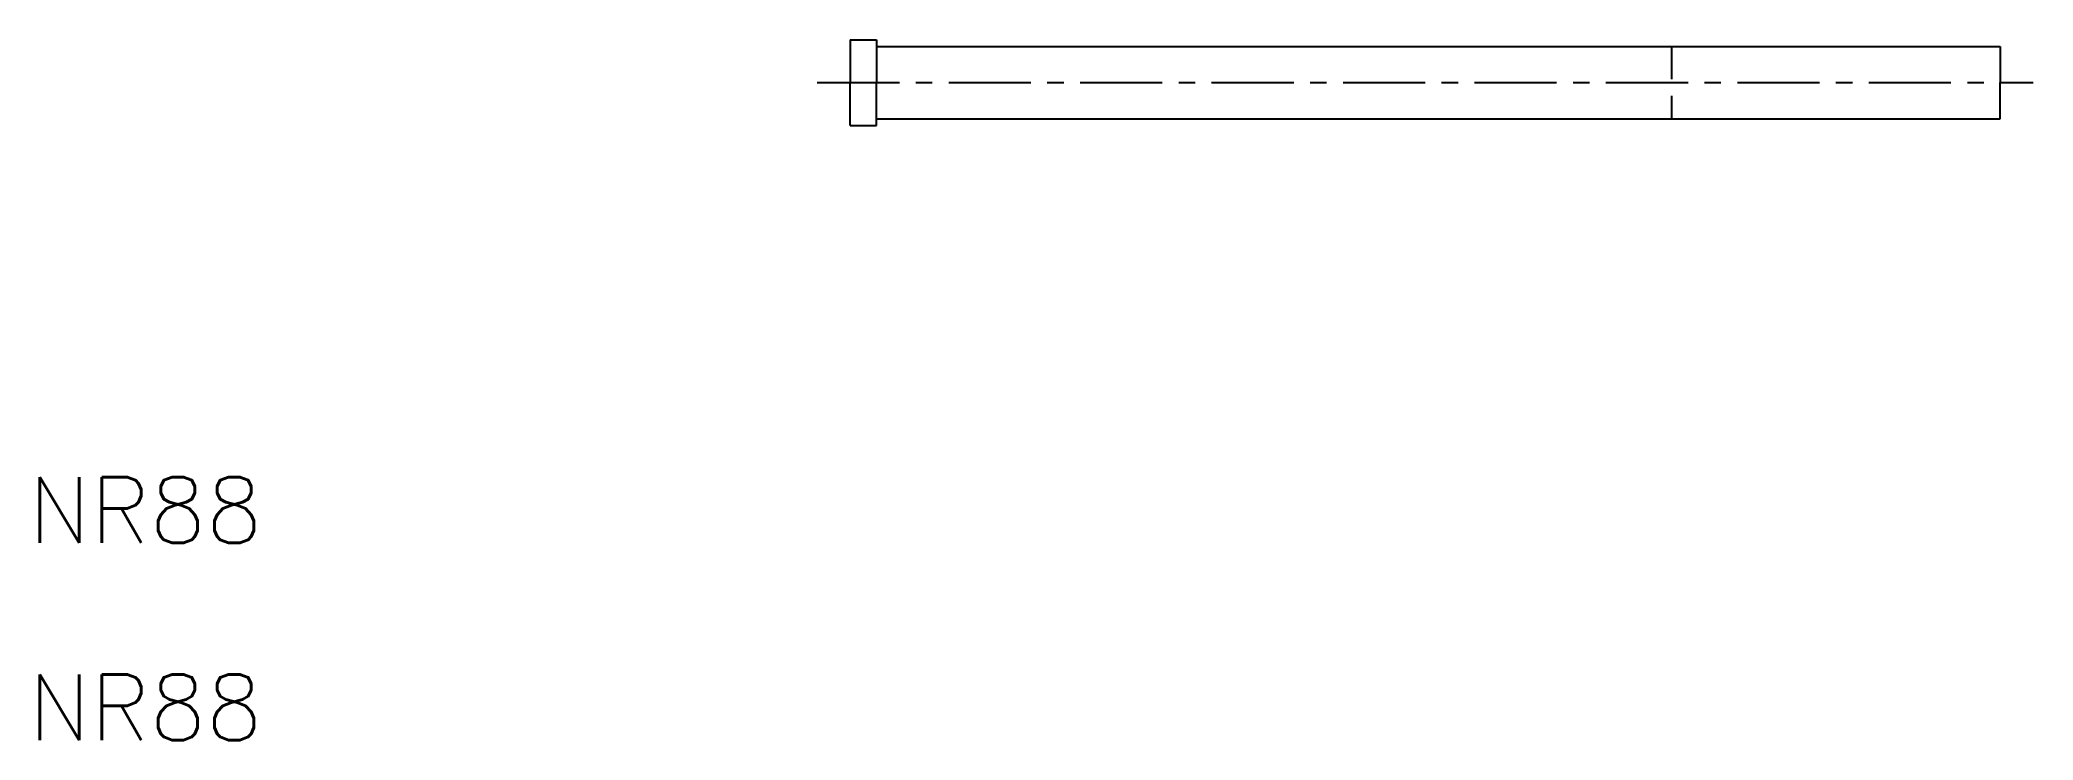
# Model space of a CAD drawing. Extents: x 5.2 to 35.5, y 5 to 15.6.
import ezdxf

# ---------------------------------------------------------------- set-up
doc = ezdxf.new("R2010")
doc.units = 0
doc.linetypes.add('CENTER', pattern=[2, 1.25, -0.25, 0.25, -0.25])
doc.linetypes.add('DASHED', pattern=[0.75, 0.5, -0.25])
doc.layers.get('0').update_dxf_attribs({"linetype": 'CONTINUOUS'})
doc.layers.add('CENTER', color=1, linetype='CENTER')
doc.styles.get("Standard").update_dxf_attribs({"font": 'txt.shx', "width": 0.7, "bigfont": 'bigfont.shx'})

msp = doc.modelspace()

# ---------------------------------------------------------------- linework, layer by layer
at = {"color": 7, "linetype": 'CONTINUOUS'}
for p, q in [((17.5, 15.65), (17.5, 15)), ((17.5, 15.65), (17.9, 15.65)), ((17.9, 15.65), (17.9, 15.3217)), ((17.9, 15.55), (35, 15.55)), ((35, 15.55), (35, 15)), ((17.9, 15.3217), (17.9, 15)), ((17.5, 14.35), (17.5, 15)), ((17.9, 14.6783), (17.9, 15)), ((35, 14.45), (35, 15)), ((17.9, 14.35), (17.9, 14.6783)), ((17.5, 14.35), (17.9, 14.35)), ((17.9, 14.45), (35, 14.45))]:
    msp.add_line(p, q, dxfattribs=at)
at = {"color": 3, "linetype": 'DASHED'}
msp.add_line((30, 15.55), (30, 14.45), dxfattribs=at)
at = {"layer": 'CENTER', "color": 1, "linetype": 'CENTER'}
msp.add_line((17, 15), (35.5, 15), dxfattribs=at)

# ---------------------------------------------------------------- texts
at = {"color": 7, "linetype": 'CONTINUOUS'}
for p in [(5, 8), (5, 5)]:
    msp.add_text('NR88', height=1, dxfattribs=at).set_placement(p)

doc.saveas('drawing.dxf')
